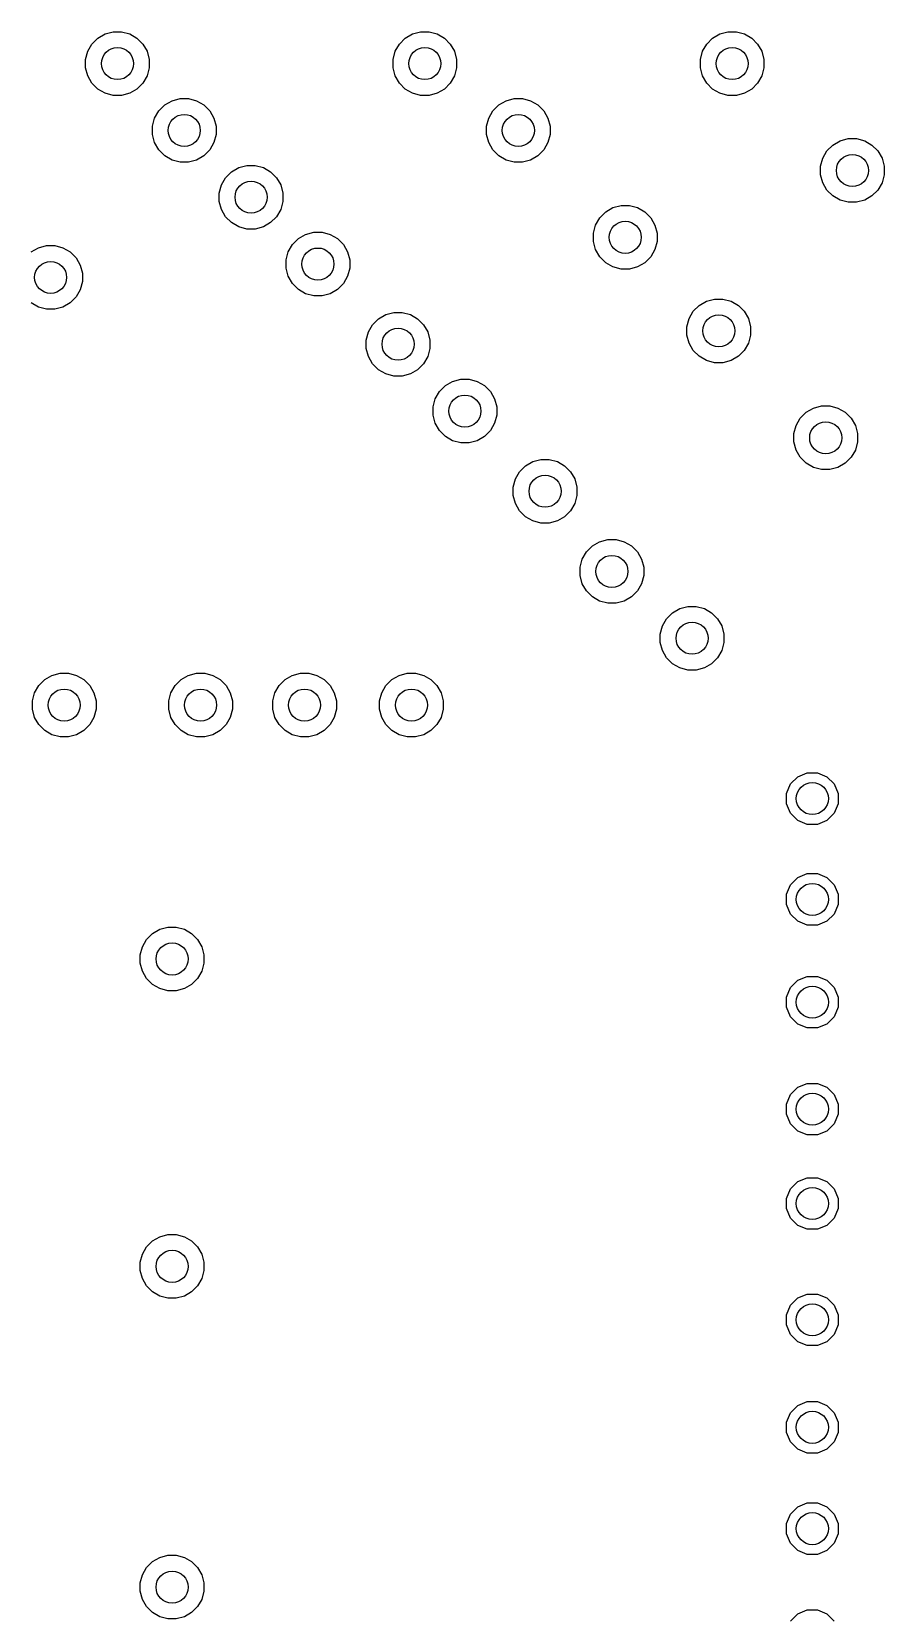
# Model space of a CAD drawing. Header units: inches. Extents: x 5.8 to 17.9, y -6.4 to -1.3.
# Drawn here: x 14.928 to 15.247, y -5.24 to -4.646 of the extents above; entities that cross this region are included whole.
import ezdxf

# ---------------------------------------------------------------- set-up
doc = ezdxf.new("R2010")
doc.units = ezdxf.units.IN
doc.header["$MEASUREMENT"] = 0
doc.layers.add('In2.Cu', color=33, linetype='CONTINUOUS', true_color=0xce7d2c)

msp = doc.modelspace()

# ---------------------------------------------------------------- linework, layer by layer
at = {"layer": 'In2.Cu', "linetype": 'CONTINUOUS'}
for p, q in [((14.95102, -4.65094), (14.95324, -4.64872)), ((14.95324, -4.64872), (14.95596, -4.64715)), ((14.95596, -4.64715), (14.95898, -4.64634)), ((14.95898, -4.64634), (14.96212, -4.64634)), ((14.96212, -4.64634), (14.96515, -4.64715)), ((14.96515, -4.64715), (14.96786, -4.64872)), ((14.96786, -4.64872), (14.97008, -4.65094)), ((15.06602, -4.65094), (15.06824, -4.64872)), ((15.06824, -4.64872), (15.07096, -4.64715)), ((15.07096, -4.64715), (15.07398, -4.64634)), ((15.07398, -4.64634), (15.07712, -4.64634)), ((15.07712, -4.64634), (15.08015, -4.64715)), ((15.08015, -4.64715), (15.08286, -4.64872)), ((15.08286, -4.64872), (15.08508, -4.65094)), ((15.18102, -4.65094), (15.18324, -4.64872)), ((15.18324, -4.64872), (15.18596, -4.64715)), ((15.18596, -4.64715), (15.18898, -4.64634)), ((15.18898, -4.64634), (15.19212, -4.64634)), ((15.19212, -4.64634), (15.19515, -4.64715)), ((15.19515, -4.64715), (15.19786, -4.64872)), ((15.19786, -4.64872), (15.20008, -4.65094)), ((14.94865, -4.65668), (14.94946, -4.65365)), ((14.94946, -4.65365), (14.95102, -4.65094)), ((14.97008, -4.65094), (14.97165, -4.65365)), ((14.97165, -4.65365), (14.97246, -4.65668)), ((15.06365, -4.65668), (15.06446, -4.65365)), ((15.06446, -4.65365), (15.06602, -4.65094)), ((15.08508, -4.65094), (15.08664, -4.65365)), ((15.08664, -4.65365), (15.08746, -4.65668)), ((15.17865, -4.65668), (15.17946, -4.65365)), ((15.17946, -4.65365), (15.18102, -4.65094)), ((15.20008, -4.65094), (15.20164, -4.65365)), ((15.20164, -4.65365), (15.20246, -4.65668)), ((14.94865, -4.65982), (14.94865, -4.65668)), ((14.94946, -4.66284), (14.94865, -4.65982)), ((14.97246, -4.65982), (14.97165, -4.66284)), ((14.97246, -4.65668), (14.97246, -4.65982)), ((15.06365, -4.65982), (15.06365, -4.65668)), ((15.06446, -4.66284), (15.06365, -4.65982)), ((15.08746, -4.65982), (15.08664, -4.66284)), ((15.08746, -4.65668), (15.08746, -4.65982)), ((15.17865, -4.65982), (15.17865, -4.65668)), ((15.17946, -4.66284), (15.17865, -4.65982)), ((15.20246, -4.65982), (15.20164, -4.66284)), ((15.20246, -4.65668), (15.20246, -4.65982)), ((14.95102, -4.66556), (14.94946, -4.66284)), ((14.95324, -4.66777), (14.95102, -4.66556)), ((14.95596, -4.66934), (14.95324, -4.66777)), ((14.96786, -4.66777), (14.96515, -4.66934)), ((14.97008, -4.66556), (14.96786, -4.66777)), ((14.97165, -4.66284), (14.97008, -4.66556)), ((15.06602, -4.66556), (15.06446, -4.66284)), ((15.06824, -4.66777), (15.06602, -4.66556)), ((15.07096, -4.66934), (15.06824, -4.66777)), ((15.08286, -4.66777), (15.08015, -4.66934)), ((15.08508, -4.66556), (15.08286, -4.66777)), ((15.08664, -4.66284), (15.08508, -4.66556)), ((15.18102, -4.66556), (15.17946, -4.66284)), ((15.18324, -4.66777), (15.18102, -4.66556)), ((15.18596, -4.66934), (15.18324, -4.66777)), ((15.19786, -4.66777), (15.19515, -4.66934)), ((15.20008, -4.66556), (15.19786, -4.66777)), ((15.20164, -4.66284), (15.20008, -4.66556)), ((14.95898, -4.67015), (14.95596, -4.66934)), ((14.96212, -4.67015), (14.95898, -4.67015)), ((14.96515, -4.66934), (14.96212, -4.67015)), ((14.97602, -4.67594), (14.97824, -4.67372)), ((14.97824, -4.67372), (14.98096, -4.67215)), ((14.98096, -4.67215), (14.98398, -4.67134)), ((14.98398, -4.67134), (14.98712, -4.67134)), ((14.98712, -4.67134), (14.99015, -4.67215)), ((14.99015, -4.67215), (14.99286, -4.67372)), ((14.99286, -4.67372), (14.99508, -4.67594)), ((15.07398, -4.67015), (15.07096, -4.66934)), ((15.07712, -4.67015), (15.07398, -4.67015)), ((15.08015, -4.66934), (15.07712, -4.67015)), ((15.10102, -4.67594), (15.10324, -4.67372)), ((15.10324, -4.67372), (15.10596, -4.67215)), ((15.10596, -4.67215), (15.10898, -4.67134)), ((15.10898, -4.67134), (15.11212, -4.67134)), ((15.11212, -4.67134), (15.11515, -4.67215)), ((15.11515, -4.67215), (15.11786, -4.67372)), ((15.11786, -4.67372), (15.12008, -4.67594)), ((15.18898, -4.67015), (15.18596, -4.66934)), ((15.19212, -4.67015), (15.18898, -4.67015)), ((15.19515, -4.66934), (15.19212, -4.67015)), ((14.97365, -4.68168), (14.97446, -4.67865)), ((14.97446, -4.67865), (14.97602, -4.67594)), ((14.99508, -4.67594), (14.99664, -4.67865)), ((14.99664, -4.67865), (14.99746, -4.68168)), ((15.09865, -4.68168), (15.09946, -4.67865)), ((15.09946, -4.67865), (15.10102, -4.67594)), ((15.12008, -4.67594), (15.12164, -4.67865)), ((15.12164, -4.67865), (15.12246, -4.68168)), ((14.97365, -4.68482), (14.97365, -4.68168)), ((14.97446, -4.68784), (14.97365, -4.68482)), ((14.99746, -4.68482), (14.99664, -4.68784)), ((14.99746, -4.68168), (14.99746, -4.68482)), ((15.09865, -4.68482), (15.09865, -4.68168)), ((15.09946, -4.68784), (15.09865, -4.68482)), ((15.12246, -4.68482), (15.12164, -4.68784)), ((15.12246, -4.68168), (15.12246, -4.68482)), ((14.97602, -4.69056), (14.97446, -4.68784)), ((14.97824, -4.69277), (14.97602, -4.69056)), ((14.99508, -4.69056), (14.99286, -4.69277)), ((14.99664, -4.68784), (14.99508, -4.69056)), ((15.10102, -4.69056), (15.09946, -4.68784)), ((15.10324, -4.69277), (15.10102, -4.69056)), ((15.12008, -4.69056), (15.11786, -4.69277)), ((15.12164, -4.68784), (15.12008, -4.69056)), ((15.22446, -4.69365), (15.22602, -4.69094)), ((15.22602, -4.69094), (15.22824, -4.68872)), ((15.22824, -4.68872), (15.23096, -4.68715)), ((15.23096, -4.68715), (15.23398, -4.68634)), ((15.23398, -4.68634), (15.23712, -4.68634)), ((15.23712, -4.68634), (15.24015, -4.68715)), ((15.24015, -4.68715), (15.24286, -4.68872)), ((15.24286, -4.68872), (15.24508, -4.69094)), ((15.24508, -4.69094), (15.24664, -4.69365)), ((14.98096, -4.69434), (14.97824, -4.69277)), ((14.98398, -4.69515), (14.98096, -4.69434)), ((14.98712, -4.69515), (14.98398, -4.69515)), ((14.99015, -4.69434), (14.98712, -4.69515)), ((14.99286, -4.69277), (14.99015, -4.69434)), ((15.00324, -4.69872), (15.00596, -4.69715)), ((15.00596, -4.69715), (15.00898, -4.69634)), ((15.00898, -4.69634), (15.01212, -4.69634)), ((15.01212, -4.69634), (15.01515, -4.69715)), ((15.01515, -4.69715), (15.01786, -4.69872)), ((15.10596, -4.69434), (15.10324, -4.69277)), ((15.10898, -4.69515), (15.10596, -4.69434)), ((15.11212, -4.69515), (15.10898, -4.69515)), ((15.11515, -4.69434), (15.11212, -4.69515)), ((15.11786, -4.69277), (15.11515, -4.69434)), ((15.22365, -4.69668), (15.22446, -4.69365)), ((15.22365, -4.69982), (15.22365, -4.69668)), ((15.24664, -4.69365), (15.24746, -4.69668)), ((15.24746, -4.69668), (15.24746, -4.69982)), ((14.99865, -4.70668), (14.99946, -4.70365)), ((14.99946, -4.70365), (15.00102, -4.70094)), ((15.00102, -4.70094), (15.00324, -4.69872)), ((15.01786, -4.69872), (15.02008, -4.70094)), ((15.02008, -4.70094), (15.02164, -4.70365)), ((15.02164, -4.70365), (15.02246, -4.70668)), ((15.22446, -4.70284), (15.22365, -4.69982)), ((15.22602, -4.70556), (15.22446, -4.70284)), ((15.24664, -4.70284), (15.24508, -4.70556)), ((15.24746, -4.69982), (15.24664, -4.70284)), ((14.99865, -4.70982), (14.99865, -4.70668)), ((14.99946, -4.71284), (14.99865, -4.70982)), ((15.02246, -4.70982), (15.02164, -4.71284)), ((15.02246, -4.70668), (15.02246, -4.70982)), ((15.22824, -4.70777), (15.22602, -4.70556)), ((15.23096, -4.70934), (15.22824, -4.70777)), ((15.23398, -4.71015), (15.23096, -4.70934)), ((15.24015, -4.70934), (15.23712, -4.71015)), ((15.24286, -4.70777), (15.24015, -4.70934)), ((15.24508, -4.70556), (15.24286, -4.70777)), ((15.00102, -4.71556), (14.99946, -4.71284)), ((15.00324, -4.71777), (15.00102, -4.71556)), ((15.02008, -4.71556), (15.01786, -4.71777)), ((15.02164, -4.71284), (15.02008, -4.71556)), ((15.14102, -4.71594), (15.14324, -4.71372)), ((15.14324, -4.71372), (15.14596, -4.71215)), ((15.14596, -4.71215), (15.14898, -4.71134)), ((15.14898, -4.71134), (15.15212, -4.71134)), ((15.15212, -4.71134), (15.15515, -4.71215)), ((15.15515, -4.71215), (15.15786, -4.71372)), ((15.15786, -4.71372), (15.16008, -4.71594)), ((15.23712, -4.71015), (15.23398, -4.71015)), ((15.00596, -4.71934), (15.00324, -4.71777)), ((15.00898, -4.72015), (15.00596, -4.71934)), ((15.01212, -4.72015), (15.00898, -4.72015)), ((15.01515, -4.71934), (15.01212, -4.72015)), ((15.01786, -4.71777), (15.01515, -4.71934)), ((15.03096, -4.72215), (15.03398, -4.72134)), ((15.03398, -4.72134), (15.03712, -4.72134)), ((15.03712, -4.72134), (15.04015, -4.72215)), ((15.13865, -4.72168), (15.13946, -4.71865)), ((15.13865, -4.72482), (15.13865, -4.72168)), ((15.13946, -4.71865), (15.14102, -4.71594)), ((15.16008, -4.71594), (15.16165, -4.71865)), ((15.16165, -4.71865), (15.16246, -4.72168)), ((15.16246, -4.72168), (15.16246, -4.72482)), ((14.92824, -4.72872), (14.93096, -4.72715)), ((14.93096, -4.72715), (14.93398, -4.72634)), ((14.93398, -4.72634), (14.93712, -4.72634)), ((14.93712, -4.72634), (14.94015, -4.72715)), ((14.94015, -4.72715), (14.94286, -4.72872)), ((15.02446, -4.72865), (15.02602, -4.72594)), ((15.02602, -4.72594), (15.02824, -4.72372)), ((15.02824, -4.72372), (15.03096, -4.72215)), ((15.04015, -4.72215), (15.04286, -4.72372)), ((15.04286, -4.72372), (15.04508, -4.72594)), ((15.04508, -4.72594), (15.04664, -4.72865)), ((15.13946, -4.72784), (15.13865, -4.72482)), ((15.16246, -4.72482), (15.16165, -4.72784)), ((14.94286, -4.72872), (14.94508, -4.73094)), ((14.94508, -4.73094), (14.94665, -4.73365)), ((15.02365, -4.73168), (15.02446, -4.72865)), ((15.02365, -4.73482), (15.02365, -4.73168)), ((15.04664, -4.72865), (15.04746, -4.73168)), ((15.04746, -4.73168), (15.04746, -4.73482)), ((15.14102, -4.73056), (15.13946, -4.72784)), ((15.14324, -4.73277), (15.14102, -4.73056)), ((15.14596, -4.73434), (15.14324, -4.73277)), ((15.15786, -4.73277), (15.15515, -4.73434)), ((15.16008, -4.73056), (15.15786, -4.73277)), ((15.16165, -4.72784), (15.16008, -4.73056)), ((14.94665, -4.73365), (14.94746, -4.73668)), ((14.94746, -4.73668), (14.94746, -4.73982)), ((15.02446, -4.73784), (15.02365, -4.73482)), ((15.02602, -4.74056), (15.02446, -4.73784)), ((15.04664, -4.73784), (15.04508, -4.74056)), ((15.04746, -4.73482), (15.04664, -4.73784)), ((15.14898, -4.73515), (15.14596, -4.73434)), ((15.15212, -4.73515), (15.14898, -4.73515)), ((15.15515, -4.73434), (15.15212, -4.73515)), ((14.94665, -4.74284), (14.94508, -4.74556)), ((14.94746, -4.73982), (14.94665, -4.74284)), ((15.02824, -4.74277), (15.02602, -4.74056)), ((15.03096, -4.74434), (15.02824, -4.74277)), ((15.03398, -4.74515), (15.03096, -4.74434)), ((15.03712, -4.74515), (15.03398, -4.74515)), ((15.04015, -4.74434), (15.03712, -4.74515)), ((15.04286, -4.74277), (15.04015, -4.74434)), ((15.04508, -4.74056), (15.04286, -4.74277)), ((14.93096, -4.74934), (14.92824, -4.74777)), ((14.93398, -4.75015), (14.93096, -4.74934)), ((14.93712, -4.75015), (14.93398, -4.75015)), ((14.94015, -4.74934), (14.93712, -4.75015)), ((14.94286, -4.74777), (14.94015, -4.74934)), ((14.94508, -4.74556), (14.94286, -4.74777)), ((15.06096, -4.75215), (15.06398, -4.75134)), ((15.06398, -4.75134), (15.06712, -4.75134)), ((15.06712, -4.75134), (15.07015, -4.75215)), ((15.17446, -4.75365), (15.17602, -4.75094)), ((15.17602, -4.75094), (15.17824, -4.74872)), ((15.17824, -4.74872), (15.18096, -4.74715)), ((15.18096, -4.74715), (15.18398, -4.74634)), ((15.18398, -4.74634), (15.18712, -4.74634)), ((15.18712, -4.74634), (15.19015, -4.74715)), ((15.19015, -4.74715), (15.19286, -4.74872)), ((15.19286, -4.74872), (15.19508, -4.75094)), ((15.19508, -4.75094), (15.19665, -4.75365)), ((15.05446, -4.75865), (15.05602, -4.75594)), ((15.05602, -4.75594), (15.05824, -4.75372)), ((15.05824, -4.75372), (15.06096, -4.75215)), ((15.07015, -4.75215), (15.07286, -4.75372)), ((15.07286, -4.75372), (15.07508, -4.75594)), ((15.07508, -4.75594), (15.07664, -4.75865)), ((15.17365, -4.75668), (15.17446, -4.75365)), ((15.17365, -4.75982), (15.17365, -4.75668)), ((15.19665, -4.75365), (15.19746, -4.75668)), ((15.19746, -4.75668), (15.19746, -4.75982)), ((15.05365, -4.76168), (15.05446, -4.75865)), ((15.05365, -4.76482), (15.05365, -4.76168)), ((15.07664, -4.75865), (15.07746, -4.76168)), ((15.07746, -4.76168), (15.07746, -4.76482)), ((15.17446, -4.76284), (15.17365, -4.75982)), ((15.17602, -4.76556), (15.17446, -4.76284)), ((15.19665, -4.76284), (15.19508, -4.76556)), ((15.19746, -4.75982), (15.19665, -4.76284)), ((15.05446, -4.76784), (15.05365, -4.76482)), ((15.05602, -4.77056), (15.05446, -4.76784)), ((15.07664, -4.76784), (15.07508, -4.77056)), ((15.07746, -4.76482), (15.07664, -4.76784)), ((15.17824, -4.76777), (15.17602, -4.76556)), ((15.18096, -4.76934), (15.17824, -4.76777)), ((15.19286, -4.76777), (15.19015, -4.76934)), ((15.19508, -4.76556), (15.19286, -4.76777)), ((15.05824, -4.77277), (15.05602, -4.77056)), ((15.06096, -4.77434), (15.05824, -4.77277)), ((15.06398, -4.77515), (15.06096, -4.77434)), ((15.06712, -4.77515), (15.06398, -4.77515)), ((15.07015, -4.77434), (15.06712, -4.77515)), ((15.07286, -4.77277), (15.07015, -4.77434)), ((15.07508, -4.77056), (15.07286, -4.77277)), ((15.18398, -4.77015), (15.18096, -4.76934)), ((15.18712, -4.77015), (15.18398, -4.77015)), ((15.19015, -4.76934), (15.18712, -4.77015)), ((15.07946, -4.78365), (15.08102, -4.78094)), ((15.08102, -4.78094), (15.08324, -4.77872)), ((15.08324, -4.77872), (15.08596, -4.77715)), ((15.08596, -4.77715), (15.08898, -4.77634)), ((15.08898, -4.77634), (15.09212, -4.77634)), ((15.09212, -4.77634), (15.09515, -4.77715)), ((15.09515, -4.77715), (15.09786, -4.77872)), ((15.09786, -4.77872), (15.10008, -4.78094)), ((15.10008, -4.78094), (15.10164, -4.78365)), ((15.07865, -4.78668), (15.07946, -4.78365)), ((15.07865, -4.78982), (15.07865, -4.78668)), ((15.10164, -4.78365), (15.10246, -4.78668)), ((15.10246, -4.78668), (15.10246, -4.78982)), ((15.22096, -4.78715), (15.22398, -4.78634)), ((15.22398, -4.78634), (15.22712, -4.78634)), ((15.22712, -4.78634), (15.23015, -4.78715)), ((15.07946, -4.79284), (15.07865, -4.78982)), ((15.08102, -4.79556), (15.07946, -4.79284)), ((15.10164, -4.79284), (15.10008, -4.79556)), ((15.10246, -4.78982), (15.10164, -4.79284)), ((15.21446, -4.79365), (15.21602, -4.79094)), ((15.21602, -4.79094), (15.21824, -4.78872)), ((15.21824, -4.78872), (15.22096, -4.78715)), ((15.23015, -4.78715), (15.23286, -4.78872)), ((15.23286, -4.78872), (15.23508, -4.79094)), ((15.23508, -4.79094), (15.23664, -4.79365)), ((15.08324, -4.79777), (15.08102, -4.79556)), ((15.08596, -4.79934), (15.08324, -4.79777)), ((15.09786, -4.79777), (15.09515, -4.79934)), ((15.10008, -4.79556), (15.09786, -4.79777)), ((15.21365, -4.79668), (15.21446, -4.79365)), ((15.21365, -4.79982), (15.21365, -4.79668)), ((15.23664, -4.79365), (15.23746, -4.79668)), ((15.23746, -4.79668), (15.23746, -4.79982)), ((15.08898, -4.80015), (15.08596, -4.79934)), ((15.09212, -4.80015), (15.08898, -4.80015)), ((15.09515, -4.79934), (15.09212, -4.80015)), ((15.21446, -4.80284), (15.21365, -4.79982)), ((15.21602, -4.80556), (15.21446, -4.80284)), ((15.23664, -4.80284), (15.23508, -4.80556)), ((15.23746, -4.79982), (15.23664, -4.80284)), ((15.11102, -4.81094), (15.11324, -4.80872)), ((15.11324, -4.80872), (15.11596, -4.80715)), ((15.11596, -4.80715), (15.11898, -4.80634)), ((15.11898, -4.80634), (15.12212, -4.80634)), ((15.12212, -4.80634), (15.12515, -4.80715)), ((15.12515, -4.80715), (15.12786, -4.80872)), ((15.12786, -4.80872), (15.13008, -4.81094)), ((15.21824, -4.80777), (15.21602, -4.80556)), ((15.22096, -4.80934), (15.21824, -4.80777)), ((15.22398, -4.81015), (15.22096, -4.80934)), ((15.22712, -4.81015), (15.22398, -4.81015)), ((15.23015, -4.80934), (15.22712, -4.81015)), ((15.23286, -4.80777), (15.23015, -4.80934)), ((15.23508, -4.80556), (15.23286, -4.80777)), ((15.10865, -4.81668), (15.10946, -4.81365)), ((15.10865, -4.81982), (15.10865, -4.81668)), ((15.10946, -4.81365), (15.11102, -4.81094)), ((15.13008, -4.81094), (15.13164, -4.81365)), ((15.13164, -4.81365), (15.13246, -4.81668)), ((15.13246, -4.81668), (15.13246, -4.81982)), ((15.10946, -4.82284), (15.10865, -4.81982)), ((15.13246, -4.81982), (15.13164, -4.82284)), ((15.11102, -4.82556), (15.10946, -4.82284)), ((15.11324, -4.82777), (15.11102, -4.82556)), ((15.11596, -4.82934), (15.11324, -4.82777)), ((15.12786, -4.82777), (15.12515, -4.82934)), ((15.13008, -4.82556), (15.12786, -4.82777)), ((15.13164, -4.82284), (15.13008, -4.82556)), ((15.11898, -4.83015), (15.11596, -4.82934)), ((15.12212, -4.83015), (15.11898, -4.83015)), ((15.12515, -4.82934), (15.12212, -4.83015)), ((15.13602, -4.84094), (15.13824, -4.83872)), ((15.13824, -4.83872), (15.14096, -4.83715)), ((15.14096, -4.83715), (15.14398, -4.83634)), ((15.14398, -4.83634), (15.14712, -4.83634)), ((15.14712, -4.83634), (15.15015, -4.83715)), ((15.15015, -4.83715), (15.15286, -4.83872)), ((15.15286, -4.83872), (15.15508, -4.84094)), ((15.13365, -4.84668), (15.13446, -4.84365)), ((15.13446, -4.84365), (15.13602, -4.84094)), ((15.15508, -4.84094), (15.15664, -4.84365)), ((15.15664, -4.84365), (15.15746, -4.84668)), ((15.13365, -4.84982), (15.13365, -4.84668)), ((15.13446, -4.85284), (15.13365, -4.84982)), ((15.15746, -4.84982), (15.15664, -4.85284)), ((15.15746, -4.84668), (15.15746, -4.84982)), ((15.13602, -4.85556), (15.13446, -4.85284)), ((15.13824, -4.85777), (15.13602, -4.85556)), ((15.14096, -4.85934), (15.13824, -4.85777)), ((15.15286, -4.85777), (15.15015, -4.85934)), ((15.15508, -4.85556), (15.15286, -4.85777)), ((15.15664, -4.85284), (15.15508, -4.85556)), ((15.14398, -4.86015), (15.14096, -4.85934)), ((15.14712, -4.86015), (15.14398, -4.86015)), ((15.15015, -4.85934), (15.14712, -4.86015)), ((15.16602, -4.86594), (15.16824, -4.86372)), ((15.16824, -4.86372), (15.17096, -4.86215)), ((15.17096, -4.86215), (15.17398, -4.86134)), ((15.17398, -4.86134), (15.17712, -4.86134)), ((15.17712, -4.86134), (15.18015, -4.86215)), ((15.18015, -4.86215), (15.18286, -4.86372)), ((15.18286, -4.86372), (15.18508, -4.86594)), ((15.16365, -4.87168), (15.16446, -4.86865)), ((15.16446, -4.86865), (15.16602, -4.86594)), ((15.18508, -4.86594), (15.18665, -4.86865)), ((15.18665, -4.86865), (15.18746, -4.87168)), ((15.16365, -4.87482), (15.16365, -4.87168)), ((15.16446, -4.87784), (15.16365, -4.87482)), ((15.18746, -4.87482), (15.18665, -4.87784)), ((15.18746, -4.87168), (15.18746, -4.87482)), ((15.16602, -4.88056), (15.16446, -4.87784)), ((15.16824, -4.88277), (15.16602, -4.88056)), ((15.18508, -4.88056), (15.18286, -4.88277)), ((15.18665, -4.87784), (15.18508, -4.88056)), ((14.93332, -4.88872), (14.93603, -4.88715)), ((14.93603, -4.88715), (14.93906, -4.88634)), ((14.93906, -4.88634), (14.9422, -4.88634)), ((14.9422, -4.88634), (14.94523, -4.88715)), ((14.94523, -4.88715), (14.94794, -4.88872)), ((14.98434, -4.88872), (14.98706, -4.88715)), ((14.98706, -4.88715), (14.99009, -4.88634)), ((14.99009, -4.88634), (14.99322, -4.88634)), ((14.99322, -4.88634), (14.99625, -4.88715)), ((14.99625, -4.88715), (14.99896, -4.88872)), ((15.02324, -4.88872), (15.02596, -4.88715)), ((15.02596, -4.88715), (15.02898, -4.88634)), ((15.02898, -4.88634), (15.03212, -4.88634)), ((15.03212, -4.88634), (15.03515, -4.88715)), ((15.03515, -4.88715), (15.03786, -4.88872)), ((15.06324, -4.88872), (15.06596, -4.88715)), ((15.06596, -4.88715), (15.06898, -4.88634)), ((15.06898, -4.88634), (15.07212, -4.88634)), ((15.07212, -4.88634), (15.07515, -4.88715)), ((15.07515, -4.88715), (15.07786, -4.88872)), ((15.17096, -4.88434), (15.16824, -4.88277)), ((15.17398, -4.88515), (15.17096, -4.88434)), ((15.17712, -4.88515), (15.17398, -4.88515)), ((15.18015, -4.88434), (15.17712, -4.88515)), ((15.18286, -4.88277), (15.18015, -4.88434)), ((14.92872, -4.89668), (14.92954, -4.89365)), ((14.92954, -4.89365), (14.9311, -4.89094)), ((14.9311, -4.89094), (14.93332, -4.88872)), ((14.94794, -4.88872), (14.95016, -4.89094)), ((14.95016, -4.89094), (14.95172, -4.89365)), ((14.95172, -4.89365), (14.95254, -4.89668)), ((14.97975, -4.89668), (14.98056, -4.89365)), ((14.98056, -4.89365), (14.98213, -4.89094)), ((14.98213, -4.89094), (14.98434, -4.88872)), ((14.99896, -4.88872), (15.00118, -4.89094)), ((15.00118, -4.89094), (15.00275, -4.89365)), ((15.00275, -4.89365), (15.00356, -4.89668)), ((15.01865, -4.89668), (15.01946, -4.89365)), ((15.01946, -4.89365), (15.02102, -4.89094)), ((15.02102, -4.89094), (15.02324, -4.88872)), ((15.03786, -4.88872), (15.04008, -4.89094)), ((15.04008, -4.89094), (15.04164, -4.89365)), ((15.04164, -4.89365), (15.04246, -4.89668)), ((15.05865, -4.89668), (15.05946, -4.89365)), ((15.05946, -4.89365), (15.06102, -4.89094)), ((15.06102, -4.89094), (15.06324, -4.88872)), ((15.07786, -4.88872), (15.08008, -4.89094)), ((15.08008, -4.89094), (15.08164, -4.89365)), ((15.08164, -4.89365), (15.08246, -4.89668)), ((14.92872, -4.89982), (14.92872, -4.89668)), ((14.92954, -4.90284), (14.92872, -4.89982)), ((14.95254, -4.89982), (14.95172, -4.90284)), ((14.95254, -4.89668), (14.95254, -4.89982)), ((14.97975, -4.89982), (14.97975, -4.89668)), ((14.98056, -4.90284), (14.97975, -4.89982)), ((15.00356, -4.89982), (15.00275, -4.90284)), ((15.00356, -4.89668), (15.00356, -4.89982)), ((15.01865, -4.89982), (15.01865, -4.89668)), ((15.01946, -4.90284), (15.01865, -4.89982)), ((15.04246, -4.89982), (15.04164, -4.90284)), ((15.04246, -4.89668), (15.04246, -4.89982)), ((15.05865, -4.89982), (15.05865, -4.89668)), ((15.05946, -4.90284), (15.05865, -4.89982)), ((15.08246, -4.89982), (15.08164, -4.90284)), ((15.08246, -4.89668), (15.08246, -4.89982)), ((14.9311, -4.90556), (14.92954, -4.90284)), ((14.93332, -4.90777), (14.9311, -4.90556)), ((14.95016, -4.90556), (14.94794, -4.90777)), ((14.95172, -4.90284), (14.95016, -4.90556)), ((14.98213, -4.90556), (14.98056, -4.90284)), ((14.98434, -4.90777), (14.98213, -4.90556)), ((15.00118, -4.90556), (14.99896, -4.90777)), ((15.00275, -4.90284), (15.00118, -4.90556)), ((15.02102, -4.90556), (15.01946, -4.90284)), ((15.02324, -4.90777), (15.02102, -4.90556)), ((15.04008, -4.90556), (15.03786, -4.90777)), ((15.04164, -4.90284), (15.04008, -4.90556)), ((15.06102, -4.90556), (15.05946, -4.90284)), ((15.06324, -4.90777), (15.06102, -4.90556)), ((15.08008, -4.90556), (15.07786, -4.90777)), ((15.08164, -4.90284), (15.08008, -4.90556)), ((14.93603, -4.90934), (14.93332, -4.90777)), ((14.93906, -4.91015), (14.93603, -4.90934)), ((14.9422, -4.91015), (14.93906, -4.91015)), ((14.94523, -4.90934), (14.9422, -4.91015)), ((14.94794, -4.90777), (14.94523, -4.90934)), ((14.98706, -4.90934), (14.98434, -4.90777)), ((14.99009, -4.91015), (14.98706, -4.90934)), ((14.99322, -4.91015), (14.99009, -4.91015)), ((14.99625, -4.90934), (14.99322, -4.91015)), ((14.99896, -4.90777), (14.99625, -4.90934)), ((15.02596, -4.90934), (15.02324, -4.90777)), ((15.02898, -4.91015), (15.02596, -4.90934)), ((15.03212, -4.91015), (15.02898, -4.91015)), ((15.03515, -4.90934), (15.03212, -4.91015)), ((15.03786, -4.90777), (15.03515, -4.90934)), ((15.06596, -4.90934), (15.06324, -4.90777)), ((15.06898, -4.91015), (15.06596, -4.90934)), ((15.07212, -4.91015), (15.06898, -4.91015)), ((15.07515, -4.90934), (15.07212, -4.91015)), ((15.07786, -4.90777), (15.07515, -4.90934)), ((15.21508, -4.92506), (15.21863, -4.92359)), ((15.21863, -4.92359), (15.22247, -4.92359)), ((15.22247, -4.92359), (15.22602, -4.92506)), ((15.2109, -4.93133), (15.21237, -4.92778)), ((15.21237, -4.92778), (15.21508, -4.92506)), ((15.22602, -4.92506), (15.22873, -4.92778)), ((15.22873, -4.92778), (15.2302, -4.93133)), ((15.2109, -4.93517), (15.2109, -4.93133)), ((15.21237, -4.93872), (15.2109, -4.93517)), ((15.2302, -4.93517), (15.22873, -4.93872)), ((15.2302, -4.93133), (15.2302, -4.93517)), ((15.21508, -4.94143), (15.21237, -4.93872)), ((15.21863, -4.9429), (15.21508, -4.94143)), ((15.22602, -4.94143), (15.22247, -4.9429)), ((15.22873, -4.93872), (15.22602, -4.94143)), ((15.22247, -4.9429), (15.21863, -4.9429)), ((15.21237, -4.9655), (15.21508, -4.96278)), ((15.21508, -4.96278), (15.21863, -4.96131)), ((15.21863, -4.96131), (15.22247, -4.96131)), ((15.22247, -4.96131), (15.22602, -4.96278)), ((15.22602, -4.96278), (15.22873, -4.9655)), ((15.2109, -4.96904), (15.21237, -4.9655)), ((15.2109, -4.97288), (15.2109, -4.96904)), ((15.22873, -4.9655), (15.2302, -4.96904)), ((15.2302, -4.96904), (15.2302, -4.97288)), ((15.21237, -4.97643), (15.2109, -4.97288)), ((15.21508, -4.97915), (15.21237, -4.97643)), ((15.22873, -4.97643), (15.22602, -4.97915)), ((15.2302, -4.97288), (15.22873, -4.97643)), ((14.97369, -4.98372), (14.97641, -4.98215)), ((14.97641, -4.98215), (14.97944, -4.98134)), ((14.97944, -4.98134), (14.98257, -4.98134)), ((14.98257, -4.98134), (14.9856, -4.98215)), ((14.9856, -4.98215), (14.98831, -4.98372)), ((15.21863, -4.98062), (15.21508, -4.97915)), ((15.22247, -4.98062), (15.21863, -4.98062)), ((15.22602, -4.97915), (15.22247, -4.98062)), ((14.9691, -4.99168), (14.96991, -4.98865)), ((14.96991, -4.98865), (14.97148, -4.98594)), ((14.97148, -4.98594), (14.97369, -4.98372)), ((14.98831, -4.98372), (14.99053, -4.98594)), ((14.99053, -4.98594), (14.9921, -4.98865)), ((14.9921, -4.98865), (14.99291, -4.99168)), ((14.9691, -4.99482), (14.9691, -4.99168)), ((14.96991, -4.99784), (14.9691, -4.99482)), ((14.99291, -4.99482), (14.9921, -4.99784)), ((14.99291, -4.99168), (14.99291, -4.99482)), ((14.97148, -5.00056), (14.96991, -4.99784)), ((14.97369, -5.00277), (14.97148, -5.00056)), ((14.99053, -5.00056), (14.98831, -5.00277)), ((14.9921, -4.99784), (14.99053, -5.00056)), ((15.21508, -5.00123), (15.21863, -4.99976)), ((15.21863, -4.99976), (15.22247, -4.99976)), ((15.22247, -4.99976), (15.22602, -5.00123)), ((14.97641, -5.00434), (14.97369, -5.00277)), ((14.97944, -5.00515), (14.97641, -5.00434)), ((14.98257, -5.00515), (14.97944, -5.00515)), ((14.9856, -5.00434), (14.98257, -5.00515)), ((14.98831, -5.00277), (14.9856, -5.00434)), ((15.2109, -5.00749), (15.21237, -5.00394)), ((15.21237, -5.00394), (15.21508, -5.00123)), ((15.22602, -5.00123), (15.22873, -5.00394)), ((15.22873, -5.00394), (15.2302, -5.00749)), ((15.2109, -5.01133), (15.2109, -5.00749)), ((15.21237, -5.01488), (15.2109, -5.01133)), ((15.2302, -5.01133), (15.22873, -5.01488)), ((15.2302, -5.00749), (15.2302, -5.01133)), ((15.21508, -5.01759), (15.21237, -5.01488)), ((15.21863, -5.01906), (15.21508, -5.01759)), ((15.22602, -5.01759), (15.22247, -5.01906)), ((15.22873, -5.01488), (15.22602, -5.01759)), ((15.22247, -5.01906), (15.21863, -5.01906)), ((15.21237, -5.04396), (15.21508, -5.04125)), ((15.21508, -5.04125), (15.21863, -5.03978)), ((15.21863, -5.03978), (15.22247, -5.03978)), ((15.22247, -5.03978), (15.22602, -5.04125)), ((15.22602, -5.04125), (15.22873, -5.04396)), ((15.2109, -5.04751), (15.21237, -5.04396)), ((15.2109, -5.05135), (15.2109, -5.04751)), ((15.22873, -5.04396), (15.2302, -5.04751)), ((15.2302, -5.04751), (15.2302, -5.05135)), ((15.21237, -5.0549), (15.2109, -5.05135)), ((15.2302, -5.05135), (15.22873, -5.0549)), ((15.21508, -5.05761), (15.21237, -5.0549)), ((15.21863, -5.05908), (15.21508, -5.05761)), ((15.22247, -5.05908), (15.21863, -5.05908)), ((15.22602, -5.05761), (15.22247, -5.05908)), ((15.22873, -5.0549), (15.22602, -5.05761)), ((15.21237, -5.07926), (15.21508, -5.07654)), ((15.21508, -5.07654), (15.21863, -5.07507)), ((15.21863, -5.07507), (15.22247, -5.07507)), ((15.22247, -5.07507), (15.22602, -5.07654)), ((15.22602, -5.07654), (15.22873, -5.07926)), ((15.2109, -5.0828), (15.21237, -5.07926)), ((15.2109, -5.08664), (15.2109, -5.0828)), ((15.22873, -5.07926), (15.2302, -5.0828)), ((15.2302, -5.0828), (15.2302, -5.08664)), ((15.21237, -5.09019), (15.2109, -5.08664)), ((15.2302, -5.08664), (15.22873, -5.09019)), ((15.21508, -5.09291), (15.21237, -5.09019)), ((15.21863, -5.09438), (15.21508, -5.09291)), ((15.22247, -5.09438), (15.21863, -5.09438)), ((15.22602, -5.09291), (15.22247, -5.09438)), ((15.22873, -5.09019), (15.22602, -5.09291)), ((14.96991, -5.10365), (14.97148, -5.10094)), ((14.97148, -5.10094), (14.97369, -5.09872)), ((14.97369, -5.09872), (14.97641, -5.09715)), ((14.97641, -5.09715), (14.97944, -5.09634)), ((14.97944, -5.09634), (14.98257, -5.09634)), ((14.98257, -5.09634), (14.9856, -5.09715)), ((14.9856, -5.09715), (14.98831, -5.09872)), ((14.98831, -5.09872), (14.99053, -5.10094)), ((14.99053, -5.10094), (14.9921, -5.10365)), ((14.9691, -5.10668), (14.96991, -5.10365)), ((14.9691, -5.10982), (14.9691, -5.10668)), ((14.9921, -5.10365), (14.99291, -5.10668)), ((14.99291, -5.10668), (14.99291, -5.10982)), ((14.96991, -5.11284), (14.9691, -5.10982)), ((14.97148, -5.11556), (14.96991, -5.11284)), ((14.9921, -5.11284), (14.99053, -5.11556)), ((14.99291, -5.10982), (14.9921, -5.11284)), ((14.97369, -5.11777), (14.97148, -5.11556)), ((14.97641, -5.11934), (14.97369, -5.11777)), ((14.97944, -5.12015), (14.97641, -5.11934)), ((14.9856, -5.11934), (14.98257, -5.12015)), ((14.98831, -5.11777), (14.9856, -5.11934)), ((14.99053, -5.11556), (14.98831, -5.11777)), ((15.21508, -5.12006), (15.21863, -5.11859)), ((15.21863, -5.11859), (15.22247, -5.11859)), ((15.22247, -5.11859), (15.22602, -5.12006)), ((14.98257, -5.12015), (14.97944, -5.12015)), ((15.2109, -5.12633), (15.21237, -5.12278)), ((15.21237, -5.12278), (15.21508, -5.12006)), ((15.22602, -5.12006), (15.22873, -5.12278)), ((15.22873, -5.12278), (15.2302, -5.12633)), ((15.2109, -5.13017), (15.2109, -5.12633)), ((15.21237, -5.13372), (15.2109, -5.13017)), ((15.2302, -5.13017), (15.22873, -5.13372)), ((15.2302, -5.12633), (15.2302, -5.13017)), ((15.21508, -5.13643), (15.21237, -5.13372)), ((15.21863, -5.1379), (15.21508, -5.13643)), ((15.22602, -5.13643), (15.22247, -5.1379)), ((15.22873, -5.13372), (15.22602, -5.13643)), ((15.22247, -5.1379), (15.21863, -5.1379)), ((15.21237, -5.163), (15.21508, -5.16028)), ((15.21508, -5.16028), (15.21863, -5.15881)), ((15.21863, -5.15881), (15.22247, -5.15881)), ((15.22247, -5.15881), (15.22602, -5.16028)), ((15.22602, -5.16028), (15.22873, -5.163)), ((15.2109, -5.16654), (15.21237, -5.163)), ((15.2109, -5.17038), (15.2109, -5.16654)), ((15.22873, -5.163), (15.2302, -5.16654)), ((15.2302, -5.16654), (15.2302, -5.17038)), ((15.21237, -5.17393), (15.2109, -5.17038)), ((15.2302, -5.17038), (15.22873, -5.17393)), ((15.21508, -5.17665), (15.21237, -5.17393)), ((15.21863, -5.17812), (15.21508, -5.17665)), ((15.22247, -5.17812), (15.21863, -5.17812)), ((15.22602, -5.17665), (15.22247, -5.17812)), ((15.22873, -5.17393), (15.22602, -5.17665)), ((15.21508, -5.19819), (15.21863, -5.19672)), ((15.21863, -5.19672), (15.22247, -5.19672)), ((15.22247, -5.19672), (15.22602, -5.19819)), ((15.2109, -5.20446), (15.21237, -5.20091)), ((15.21237, -5.20091), (15.21508, -5.19819)), ((15.22602, -5.19819), (15.22873, -5.20091)), ((15.22873, -5.20091), (15.2302, -5.20446)), ((15.2109, -5.2083), (15.2109, -5.20446)), ((15.21237, -5.21185), (15.2109, -5.2083)), ((15.2302, -5.2083), (15.22873, -5.21185)), ((15.2302, -5.20446), (15.2302, -5.2083)), ((15.21508, -5.21456), (15.21237, -5.21185)), ((15.21863, -5.21603), (15.21508, -5.21456)), ((15.22602, -5.21456), (15.22247, -5.21603)), ((15.22873, -5.21185), (15.22602, -5.21456)), ((14.97148, -5.22094), (14.97369, -5.21872)), ((14.97369, -5.21872), (14.97641, -5.21715)), ((14.97641, -5.21715), (14.97944, -5.21634)), ((14.97944, -5.21634), (14.98257, -5.21634)), ((14.98257, -5.21634), (14.9856, -5.21715)), ((14.9856, -5.21715), (14.98831, -5.21872)), ((14.98831, -5.21872), (14.99053, -5.22094)), ((15.22247, -5.21603), (15.21863, -5.21603)), ((14.9691, -5.22668), (14.96991, -5.22365)), ((14.96991, -5.22365), (14.97148, -5.22094)), ((14.99053, -5.22094), (14.9921, -5.22365)), ((14.9921, -5.22365), (14.99291, -5.22668)), ((14.9691, -5.22982), (14.9691, -5.22668)), ((14.96991, -5.23284), (14.9691, -5.22982)), ((14.99291, -5.22982), (14.9921, -5.23284)), ((14.99291, -5.22668), (14.99291, -5.22982)), ((14.97148, -5.23556), (14.96991, -5.23284)), ((14.97369, -5.23777), (14.97148, -5.23556)), ((14.97641, -5.23934), (14.97369, -5.23777)), ((14.98831, -5.23777), (14.9856, -5.23934)), ((14.99053, -5.23556), (14.98831, -5.23777)), ((14.9921, -5.23284), (14.99053, -5.23556)), ((15.21237, -5.24093), (15.21508, -5.23821)), ((15.21508, -5.23821), (15.21863, -5.23674)), ((15.21863, -5.23674), (15.22247, -5.23674)), ((15.22247, -5.23674), (15.22602, -5.23821)), ((15.22602, -5.23821), (15.22873, -5.24093)), ((14.97944, -5.24015), (14.97641, -5.23934)), ((14.98257, -5.24015), (14.97944, -5.24015)), ((14.9856, -5.23934), (14.98257, -5.24015))]:
    msp.add_line(p, q, dxfattribs=at)
at = {"layer": 'In2.Cu'}
for centre, radius in [((14.96055, -4.65825), 0.006), ((15.07555, -4.65825), 0.006), ((15.19055, -4.65825), 0.006), ((14.98555, -4.68325), 0.006), ((15.11055, -4.68325), 0.006), ((15.23555, -4.69825), 0.006), ((15.01055, -4.70825), 0.006), ((15.15055, -4.72325), 0.006), ((15.03555, -4.73325), 0.006), ((14.93555, -4.73825), 0.00598), ((15.06555, -4.76325), 0.006), ((15.18555, -4.75825), 0.006), ((15.09055, -4.78825), 0.006), ((15.22555, -4.79825), 0.006), ((15.12055, -4.81825), 0.006), ((15.14555, -4.84825), 0.006), ((15.17555, -4.87325), 0.006), ((14.94063, -4.89825), 0.006), ((14.99165, -4.89825), 0.006), ((15.03055, -4.89825), 0.006), ((15.07055, -4.89825), 0.006), ((15.22055, -4.93325), 0.006), ((15.22055, -4.97096), 0.006), ((14.981, -4.99325), 0.006), ((15.22055, -5.00941), 0.006), ((15.22055, -5.04943), 0.006), ((15.22055, -5.08472), 0.006), ((14.981, -5.10825), 0.006), ((15.22055, -5.12825), 0.006), ((15.22055, -5.16846), 0.006), ((15.22055, -5.20638), 0.006), ((14.981, -5.22825), 0.006)]:
    msp.add_circle(centre, radius, dxfattribs=at)

doc.saveas('drawing.dxf')
